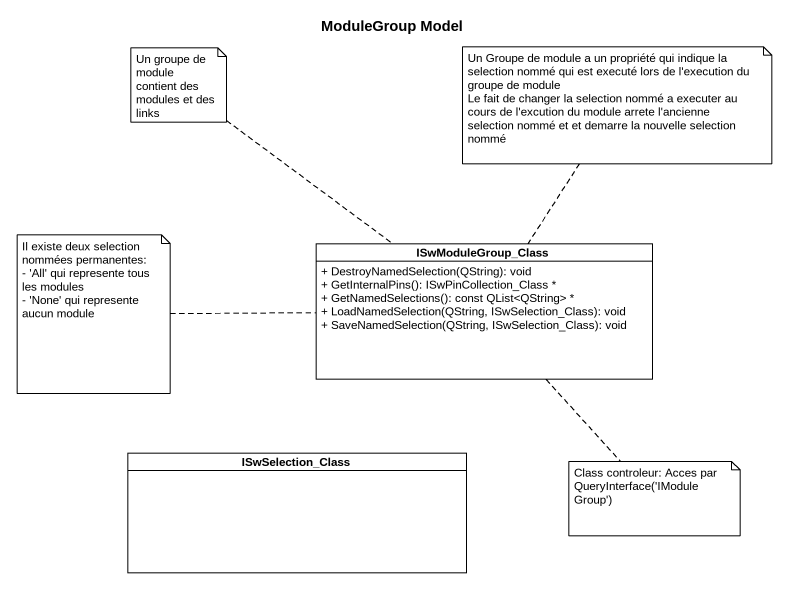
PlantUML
@startuml
title ModuleGroup Model
hide circle
hide empty members
skinparam classAttributeIconSize 0
class ISwModuleGroup_Class {
  + DestroyNamedSelection(QString): void
  + GetInternalPins(): ISwPinCollection_Class *
  + GetNamedSelections(): const QList<QString> *
  + LoadNamedSelection(QString, ISwSelection_Class): void
  + SaveNamedSelection(QString, ISwSelection_Class): void
}
class ISwSelection_Class
note top of ISwModuleGroup_Class : Un groupe de module contient des modules et des links
note top of ISwModuleGroup_Class
  Un Groupe de module a un propriété qui indique la selection nommé qui est executé lors de l'execution du groupe de module
  Le fait de changer la selection nommé a executer au cours de l'excution du module arrete l'ancienne selection nommé et et demarre la nouvelle selection nommé
end note
note left of ISwModuleGroup_Class
  Il existe deux selection nommées permanentes:
  - 'All' qui represente tous les modules
  - 'None' qui represente aucun module
end note
note bottom of ISwModuleGroup_Class : Class controleur: Acces par QueryInterface('IModuleGroup')
@enduml
